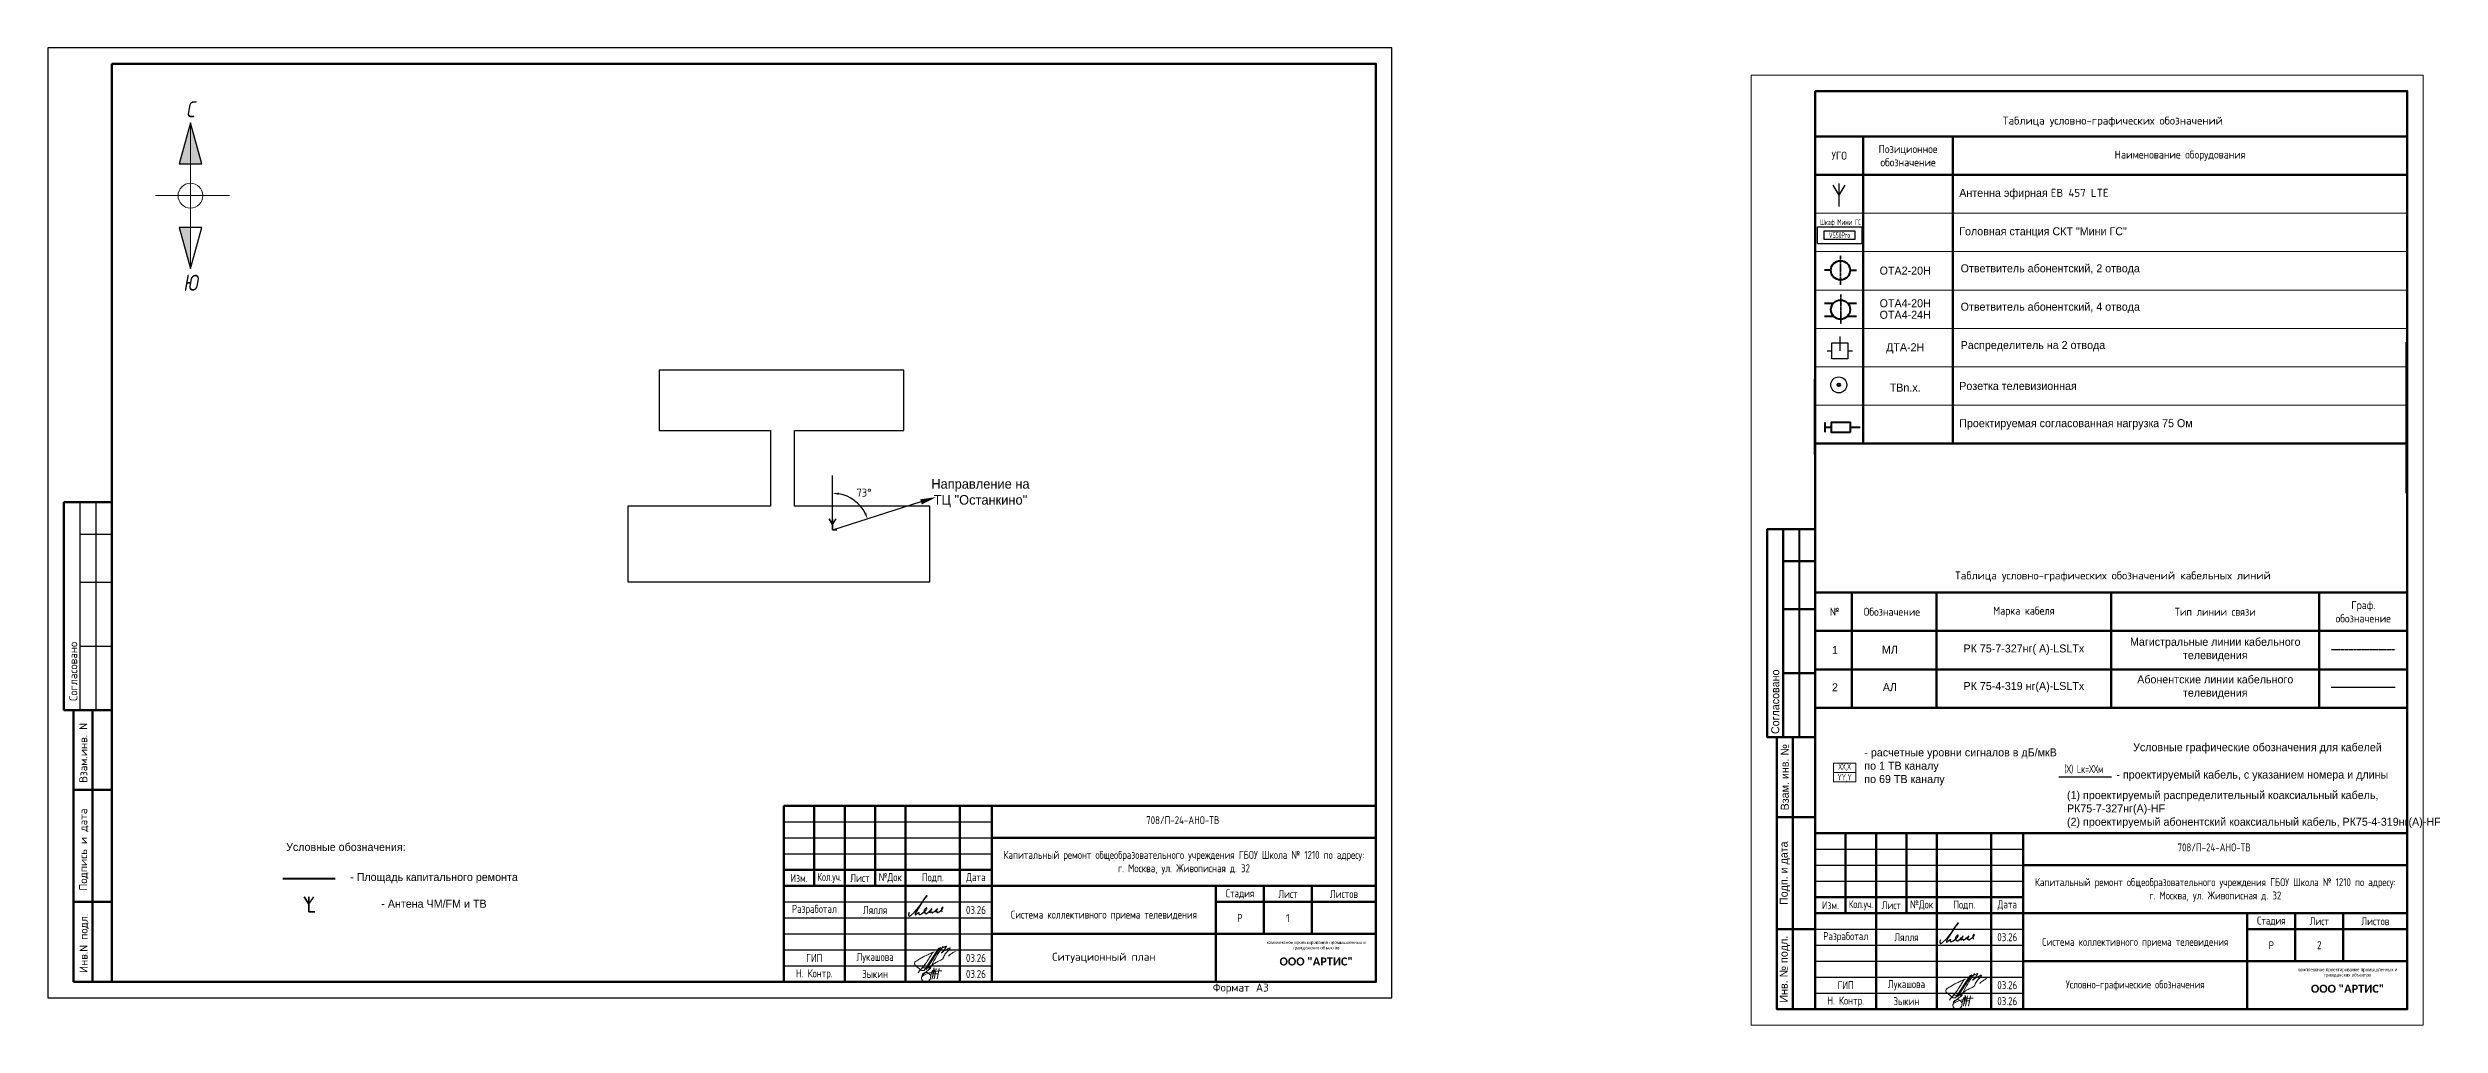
# Model space of a CAD drawing. Header units: millimetres. Extents: x -259793 to 503324, y -44556 to 93494.
# Drawn here: x -71536 to 3219, y 62257 to 92809 of the extents above; entities that cross this region are included whole.
import ezdxf
from ezdxf.enums import TextEntityAlignment as Align

# ---------------------------------------------------------------- set-up
doc = ezdxf.new("R2010")
doc.units = ezdxf.units.MM
doc.linetypes.add('HIDDEN', pattern=[0.375, 0.25, -0.125])
doc.linetypes.add('фантом2', pattern=[31.75, 15.875, -3.175, 3.175, -3.175, 3.175, -3.175])
for name, color, linetype, lineweight in [('05_Oboznachen', 7, 'Continuous', 9), ('__ФОРМАТ', 7, 'Continuous', 40), ('Text', 7, 'Continuous', 15), ('лс', 5, 'Continuous', 30), ('Оборудование', 8, 'Continuous', 18), ('Подписи', 7, 'Continuous', 13), ('Радио', 7, 'Continuous', 30), ('СС_Надписи', 140, 'Continuous', 9), ('СУ Часофикация', 205, 'Continuous', 30)]:
    doc.layers.add(name, color=color, linetype=linetype, lineweight=lineweight)
for name, color, linetype in [('0_ANNOT_Dimensions', 7, 'Continuous'), ('__НАДПИСИ', 7, 'Continuous'), ('RC-Таблицы', 7, 'Continuous'), ('TEXT1', 7, 'Continuous'), ('кабель коаксиал', 7, 'Continuous'), ('СОТ', 7, 'Continuous'), ('стена', 20, 'Continuous'), ('Штампы', 7, 'Continuous')]:
    doc.layers.add(name, color=color, linetype=linetype)
doc.layers.add('Границы листа', color=7, linetype='Continuous', lineweight=0, plot=False)
doc.layers.add('ОФ_подписи', color=5, linetype='Continuous', lineweight=13, true_color=0x0000ff)
doc.styles.add('GOST 2.304 type A', font='', dxfattribs={"height": 250})
doc.styles.add('ICOCPEUR', font='isocpeur.ttf', dxfattribs={"height": 250})
doc.styles.add('ISOCPEUR', font='isocpeur.ttf', dxfattribs={"width": 0.9, "height": 350})
doc.styles.add('Mipgost_5', font='', dxfattribs={"height": 250})
doc.styles.add('PDF ISOCPEUR', font='isocpeur.ttf')
doc.styles.add('RubezhCAD', font='', dxfattribs={"oblique": 10})
doc.styles.get("Standard").update_dxf_attribs({"font": ''})
doc.styles.add('TEXT', font='', dxfattribs={"width": 0.75})
doc.styles.add('XREF1$0$Standard', font='isocpeur.ttf')
doc.styles.add('ГОСТ 2.304', font='')
doc.styles.get('GOST 2.304 type A').set_extended_font_data('GOST 2.304 type A')
doc.styles.get('Mipgost_5').set_extended_font_data('Mipgost')
doc.styles.get('RubezhCAD').set_extended_font_data('GOST type A')
doc.styles.get('Standard').set_extended_font_data('GOST type B')
doc.styles.get('TEXT').set_extended_font_data('GOST type A')
doc.styles.get('ГОСТ 2.304').set_extended_font_data('GOST 2.304 type A')
doc.dimstyles.get("Standard").update_dxf_attribs({"dimtxt": 0.18, "dimasz": 0.18, "dimexe": 0.18, "dimexo": 0.0625, "dimgap": 0.09, "dimtad": 0, "dimtih": 1, "dimtoh": 1, "dimdec": 4, "dimzin": 0, "dimdsep": 46, "dimtxsty": 'Standard', "dimcen": 0.09, "dimadec": 0, "dimazin": 0, "dimtfac": 1, "dimtdec": 4, "dimtofl": 0, "dimtmove": 0, "dimatfit": 3, "dimfxl": 1, "dimtolj": 1, "dimtzin": 0, "dimarcsym": 0})

# ---------------------------------------------------------------- blocks, each defined once
blk = doc.blocks.new('*U1033')
at = {"lineweight": 50}
for p, q in [((5, 155), (20, 155)), ((5, 155), (5, 90)), ((5, 90), (20, 90)), ((8, 5), (8, 90)), ((14, 5), (14, 90)), ((8, 65), (20, 65)), ((8, 30), (20, 30)), ((8, 5), (20, 5))]:
    blk.add_line(p, q, dxfattribs=at)
for p, q in [((10, 155), (10, 90)), ((15, 155), (15, 90)), ((10, 145), (20, 145)), ((10, 130), (20, 130)), ((10, 110), (20, 110))]:
    blk.add_line(p, q)
blk.add_lwpolyline([(0, 0), (420, 0), (420, 297), (0, 297)], close=True)
blk.add_lwpolyline([(20, 292), (415, 292), (415, 5), (20, 5)], close=True, dxfattribs=at)
at = {"style": 'XREF1$0$Standard'}
for s, p in [('Согласовано', (7.95, 102.07)), ('Взам.инв. N', (11.07, 76.61)), ('Подпись и дата', (11.04, 46.36)), ('Инв.N подл.', (11.17, 17.07))]:
    blk.add_text(s, height=2.5, rotation=90, dxfattribs=at).set_placement(p, align=Align.MIDDLE_CENTER)
blk.add_text('Формат', height=2.5, dxfattribs=at).set_placement((364.02, 2))
blk.add_text('А3', height=2.5, dxfattribs=at).set_placement((381.51, 2), align=Align.RIGHT)
for tag, p in [('СОГЛАСОВАНО_ДАТА2', (14.37, 145.56)), ('СОГЛАСОВАНО_ДАТА3', (19.37, 145.56)), ('СОГЛАСОВАНО_ФАМИЛИЯ2', (14.37, 110.56)), ('СОГЛАСОВАНО_ФАМИЛИЯ3', (19.37, 110.56)), ('СОГЛАСОВАНО_ДОЛЖНОСТЬ2', (14.37, 90.56)), ('СОГЛАСОВАНО_ДОЛЖНОСТЬ3', (19.37, 90.56))]:
    blk.add_attdef(tag, p, '', height=2.5, rotation=90, dxfattribs=at)
for tag, p in [('ВЗАМ_ИНВ_НОМЕР', (19.37, 77.5)), ('ИНВ_N_ПОДЛ', (19.37, 17.5))]:
    blk.add_attdef(tag, text='', height=2.5, rotation=90, dxfattribs=at).set_placement(p, align=Align.CENTER)
blk.add_attdef('ИНВ_ДАТА', text='', height=2.5, rotation=90, dxfattribs=at).set_placement((19.37, 63.83), align=Align.RIGHT)
blk = doc.blocks.new('П_Зыкин')
at = {"layer": 'ОФ_подписи', "color": 5, "ltscale": 100, "transparency": 33554687}
for p, q in [((142, 249), (62, -174)), ((102, 37), (218, 37)), ((258, 249), (178, -174))]:
    blk.add_line(p, q, dxfattribs=at)
blk.add_lwpolyline([(-462, 273), (-74, 273), (-446, -30)], dxfattribs=at)
for centre, radius, start, end in [((-271, -94), 186, 314.23929, 159.93483), ((345, -1372), 1523, 88.87583, 117.8788), ((1109, -252), 1204, 158.75935, 174.23097), ((-1024, 224), 1068, 337.81444, 2.88593), ((-849, 72), 852, 342.83077, 7.48151), ((-9, 182), 4.48, 8.96906, 155.65511), ((-643, 22), 732, 344.4555, 20.46196), ((-318, -169), 151, 108.7568, 173.42509), ((-287, -115), 185, 191.53585, 322.35119)]:
    blk.add_arc(centre, radius, start, end, dxfattribs=at)
blk = doc.blocks.new('П_Лукашова')
at = {"layer": 'ОФ_подписи', "color": 5}
for p, q in [((221, 339), (-221, -339)), ((286, 371), (-156, -307)), ((283, 370), (218, 338))]:
    blk.add_line(p, q, dxfattribs=at)
for points in [[(-221, -339), (-276, -344), (-368, -289), (-446, -221), (-505, -166), (-522, -116), (-412, -16), (-295, 56), (-173, 120), (-49, 179), (33, 216), (87, 237), (52, 221), (11, 167), (-59, 51), (-126, -52), (-177, -132), (-256, -231), (-409, -409)], [(360, 20), (294, -18), (203, -65), (91, -124), (-73, -248)], [(366, 415), (236, 213), (85, -37), (-50, -300)], [(221, 301), (344, 360), (434, 401), (475, 416), (464, 395), (420, 336), (342, 232), (310, 203), (337, 221), (420, 283), (490, 322), (558, 352), (576, 358), (491, 240), (403, 113), (374, 49), (360, 20)], [(530, 102), (646, 199), (748, 254)]]:
    blk.add_spline(points, degree=3, dxfattribs=at)
blk = doc.blocks.new('штамп')
at = {"layer": '__ФОРМАТ', "linetype": 'Continuous', "lineweight": 50}
for p, q in [((531929, 45357), (531929, 50857)), ((531929, 50857), (550429, 50857)), ((532879, 48357), (532879, 50857)), ((533829, 45357), (533829, 50857)), ((534779, 48357), (534779, 50857)), ((535729, 45357), (535729, 50857)), ((537429, 45357), (537429, 50857)), ((538429, 45357), (538429, 50857)), ((550429, 45357), (550429, 50857)), ((538429, 49857), (550429, 49857)), ((531929, 48857), (538429, 48857)), ((531929, 48357), (550429, 48357)), ((545429, 45357), (545429, 48357)), ((545429, 47857), (550429, 47857)), ((546929, 46857), (546929, 48357)), ((548429, 46857), (548429, 48357)), ((538429, 46857), (550429, 46857)), ((531929, 45357), (550429, 45357))]:
    blk.add_line(p, q, dxfattribs=at)
at = {"layer": '__ФОРМАТ', "linetype": 'Continuous', "lineweight": -2}
for p, q in [((531929, 50357), (538429, 50357)), ((531929, 49857), (538429, 49857)), ((531929, 49357), (538429, 49357)), ((531929, 48857), (538429, 48857)), ((531929, 47857), (538429, 47857)), ((531929, 47357), (538429, 47357)), ((531929, 46857), (538429, 46857)), ((531929, 46357), (538429, 46357)), ((538429, 46857), (550429, 46857)), ((531929, 45857), (538429, 45857))]:
    blk.add_line(p, q, dxfattribs=at)
at = {"layer": 'Подписи', "color": 5, "lineweight": 25}
blk.add_lwpolyline([(535847, 47525), (535833, 47500), (535823, 47461), (535824, 47440), (535829, 47423), (535840, 47414), (535857, 47413), (535876, 47421), (535897, 47435), (535917, 47454), (536005, 47539), (536088, 47624), (536142, 47690), (536203, 47776), (536266, 47874), (536323, 47953), (536362, 48009), (536395, 48059), (536405, 48060), (536397, 48045), (536295, 47925), (536205, 47790), (536095, 47603), (536059, 47544), (536038, 47506), (536029, 47485), (536027, 47473), (536027, 47462), (536031, 47457), (536037, 47454), (536045, 47456), (536057, 47466), (536072, 47479), (536107, 47506), (536133, 47525), (536147, 47532), (536152, 47532), (536153, 47529), (536150, 47520), (536147, 47504), (536146, 47491), (536148, 47479), (536150, 47471), (536157, 47465), (536166, 47462), (536178, 47464), (536189, 47469), (536215, 47480), (536240, 47498), (536281, 47529), (536306, 47550), (536324, 47567), (536342, 47582), (536372, 47609), (536388, 47629), (536397, 47646), (536399, 47657), (536398, 47666), (536393, 47671), (536383, 47671), (536372, 47667), (536356, 47653), (536336, 47632), (536323, 47612), (536313, 47599), (536309, 47587), (536310, 47579), (536315, 47575), (536326, 47579), (536335, 47585), (536344, 47592), (536348, 47595), (536352, 47596), (536354, 47595), (536355, 47592), (536349, 47583), (536342, 47575), (536334, 47561), (536326, 47547), (536322, 47538), (536320, 47531), (536321, 47523), (536325, 47519), (536328, 47519), (536333, 47524), (536338, 47527), (536344, 47526), (536346, 47520), (536351, 47508), (536355, 47498), (536359, 47493), (536366, 47491), (536375, 47491), (536385, 47497), (536412, 47513), (536436, 47532), (536466, 47559), (536491, 47583), (536517, 47607), (536529, 47621), (536545, 47642), (536547, 47643), (536546, 47644), (536543, 47644), (536541, 47642), (536538, 47637), (536499, 47577), (536491, 47558), (536482, 47544), (536480, 47535), (536479, 47529), (536481, 47524), (536483, 47522), (536489, 47523), (536494, 47526), (536502, 47532), (536512, 47539), (536522, 47544), (536530, 47548), (536541, 47549), (536547, 47546), (536550, 47541), (536551, 47531), (536552, 47525), (536553, 47521), (536558, 47517), (536562, 47515), (536568, 47515), (536575, 47517), (536583, 47523), (536596, 47533), (536617, 47547), (536636, 47561), (536659, 47583), (536688, 47609), (536702, 47620), (536713, 47630), (536721, 47636), (536727, 47641), (536727, 47643), (536726, 47644), (536723, 47643), (536720, 47638), (536715, 47629), (536693, 47594), (536681, 47575), (536676, 47566), (536674, 47557), (536677, 47551), (536679, 47547), (536684, 47546), (536689, 47549), (536695, 47552), (536700, 47554), (536709, 47554), (536716, 47551), (536717, 47545), (536719, 47535), (536721, 47527), (536725, 47524), (536731, 47520), (536741, 47523), (536747, 47528), (536757, 47534), (536779, 47550), (536809, 47572), (536842, 47600), (536865, 47623), (536880, 47642), (536895, 47664), (536899, 47675), (536901, 47684), (536898, 47689), (536891, 47693), (536881, 47689), (536873, 47682), (536862, 47668), (536856, 47654), (536855, 47638), (536856, 47622), (536856, 47598), (536858, 47583), (536860, 47572), (536864, 47560), (536871, 47551)], dxfattribs=at)
at = {"layer": 'ОФ_подписи'}
for name, p, xscale, yscale, zscale in [('П_Лукашова', (536533, 46057), 1.010226427429054, 1.010226427429054, 1.010226427429054), ('П_Зыкин', (536581, 45585), 0.7621923841183493, 0.7621923841183493, 0.7621923841183493)]:
    blk.add_blockref(name, p, dxfattribs=dict(at, xscale=xscale, yscale=yscale, zscale=zscale))
at = {"transparency": 33554687, "attachment_point": 5, "style": 'ГОСТ 2.304'}
for s, insert, char_height, width in [('{\\fArial|b0|i0|c204|p34;комплексное проектирование промышленных и гражданских объектов}', (548563, 46495), 100, 3372.21), ('{\\fCorbel Light|b1|i0|c204|p34;ООО "АРТИС"}', (548563, 45995), 250, 4171.2)]:
    blk.add_mtext(s, dxfattribs=dict(at, insert=insert, char_height=char_height, width=width))
at = {"layer": '__НАДПИСИ', "lineweight": 9, "ltscale": 2, "style": 'ISOCPEUR', "flags": 1}
blk.add_attdef('NOTATION', (548864, 51134), '', height=250, dxfattribs=at)
at = {"layer": '__НАДПИСИ', "lineweight": 9, "ltscale": 2, "style": 'RubezhCAD', "oblique": 10}
blk.add_attdef('SHEET', text='', height=250, dxfattribs=at).set_placement((547679, 47357), align=Align.MIDDLE_CENTER)
at = {"layer": '__ФОРМАТ', "color": 7, "linetype": 'Continuous', "lineweight": 20, "char_height": 250, "attachment_point": 5, "style": 'GOST 2.304 type A'}
for s, insert, width in [('Капитальный ремонт общеобразовательного учреждения ГБОУ Школа № 1210 по адресу:      \\Pг. Москва, ул. Живописная д. 32', (544429, 49085), 12000), ('\\pi-7.5,l7.5,t7.5;{\\W0.9;\\C256;Кол.уч.}', (533354, 48607), 950), ('Система коллективного приема телевидения ', (541929, 47427), 7000)]:
    blk.add_mtext(s, dxfattribs=dict(at, insert=insert, width=width))
at = {"layer": '__ФОРМАТ', "color": 7, "linetype": 'Continuous', "lineweight": 20, "char_height": 250, "attachment_point": 5, "line_spacing_factor": 1.2, "style": 'GOST 2.304 type A'}
for s, insert, width in [('\\pi-7.5,l7.5,t7.5;{\\C256;Изм.}', (532404, 48607), 950), ('\\pi-7.5,l7.5,t7.5;{\\C256;Лист}', (534304, 48607), 950), ('\\pi-7.5,l7.5,t7.5;{\\C256;№Док}', (535254, 48607), 950), ('\\pi-7.5,l7.5,t7.5;{\\C256;Подп.}', (536584, 48607), 1710.72), ('\\pi-7.5,l7.5,t7.5;{\\C256;Дата}', (537929, 48607), 1000), ('\\pi-7.5,l7.5,t7.5;{\\C256;Стадия}', (546179, 48107), 1500), ('\\pi-7.5,l7.5,t7.5;{\\C256;Лист}', (547679, 48107), 1500), ('\\pi-7.5,l7.5,t7.5;{\\C256;Листов}', (549429, 48107), 2000), ('\\pi-7.5,l7.5,t7.5;{\\C256;Разработал}', (532879, 47607), 1900), ('{\\C256;Лялля}', (534779, 47607), 1900), ('{\\C256;03.26}', (537929, 47607), 1000), ('\\pi-750,l750,t750;{\\C256;Р}', (546179, 47357), 1500), ('{\\C256;Н. Контр. }', (532879, 45592), 1900), ('\\pi-7.5,l7.5,t7.5;{\\C256;ГИП}', (532879, 46107), 1900), ('{\\C256;Лукашова}', (534779, 46107), 1900), ('\\pi-750,l750,t750;{\\C256;Зыкин}', (534779, 45607), 1900), ('{\\C256;03.26}', (537929, 46107), 1000), ('{\\C256;03.26}', (537929, 45607), 1000)]:
    blk.add_mtext(s, dxfattribs=dict(at, insert=insert, width=width))
at = {"layer": 'стена', "color": 18, "true_color": 0x000000, "insert": (543249, 50539), "char_height": 250, "width": 3851.47, "attachment_point": 1, "style": 'GOST 2.304 type A'}
blk.add_mtext('708/П-24-АНО-ТВ', dxfattribs=at)
blk = doc.blocks.new('*U1032')
for p, q in [((5, 155), (5, 90)), ((15, 155), (15, 90))]:
    blk.add_line(p, q)
at = {"lineweight": -2}
for p, q in [((10, 155), (10, 90)), ((10, 145), (20, 145)), ((10, 130), (20, 130)), ((10, 110), (20, 110)), ((13, 90), (13, 5)), ((8, 65), (20, 65)), ((8, 30), (20, 30))]:
    blk.add_line(p, q, dxfattribs=at)
blk.add_lwpolyline([(20, 5), (205, 5), (205, 292), (20, 292)], close=True, dxfattribs=at)
for points in [[(20, 155), (5, 155), (5, 90), (8, 90)], [(20, 5), (8, 5), (8, 90), (20, 90)]]:
    blk.add_lwpolyline(points, dxfattribs=at)
at = {"layer": 'Границы листа'}
blk.add_lwpolyline([(210, 0), (0, 0), (0, 297), (210, 297)], close=True, dxfattribs=at)
at = {"lineweight": 30, "style": 'Mipgost_5'}
blk.add_text('Согласовано', height=2.5, rotation=90, dxfattribs=at).set_placement((7.5, 91), align=Align.MIDDLE_LEFT)
for s, p in [('Взам. инв. №', (10.5, 77.5)), ('Подп. и дата', (10.5, 47.5)), ('Инв. № подл.', (10.5, 17.5))]:
    blk.add_text(s, height=2.5, rotation=90, dxfattribs=at).set_placement(p, align=Align.MIDDLE)
at = {"lineweight": 13, "oblique": 10, "flags": 8}
blk.add_attdef('ФОРМАТ', (170.94, 1.12), '', height=3, dxfattribs=at)
blk = doc.blocks.new('РозеткаТВ')
at = {"layer": 'Text', "color": 3, "lineweight": 30}
blk.add_circle((-4, 3), 250, dxfattribs=at)
at = {"layer": 'Text', "color": 3, "lineweight": 40}
blk.add_circle((-4, 3), 45.8, dxfattribs=at)
blk = doc.blocks.new('*D1180')
at = {"layer": '0_ANNOT_Dimensions', "color": 0, "lineweight": -2, "transparency": 16777216}
blk.add_arc((-47017, 77736), 1149, 27.28801, 80.01595, dxfattribs=at)
at = {"layer": '0_ANNOT_Dimensions', "color": 0, "transparency": 16777216}
for points in [[(-46821, 78834), (-46815, 78901), (-47017, 78885)], [(-45965, 78275), (-46026, 78250), (-45920, 78078)]]:
    blk.add_solid(points, dxfattribs=at)
at = {"layer": 'Defpoints', "color": 0, "transparency": 16777216}
for p in [(-30140, 82994), (-47017, 79438), (-46545, 78784), (-47017, 77736), (-51246, 76418)]:
    blk.add_point(p, dxfattribs=at)
at = {"layer": '0_ANNOT_Dimensions', "color": 0, "lineweight": 20, "transparency": 16777216, "insert": (-46034, 78905), "char_height": 250, "attachment_point": 5}
blk.add_mtext('\\A1;73°', dxfattribs=at)

msp = doc.modelspace()

# ---------------------------------------------------------------- hatches: boundary and pattern name
at = {"layer": 'лс', "ltscale": 100}
h = msp.add_hatch(color=256, dxfattribs=at)
h.dxf.hatch_style = 1
h.paths.add_polyline_path([(-67078.97497, 90462.17743), (-67078.97497, 89185.44748), (-66722.87928, 89185.44748)])
h.paths.add_polyline_path([(-67435.07065, 89185.44748), (-67078.97497, 89185.44748), (-67078.97497, 90462.17743)])
h = msp.add_hatch(color=1, dxfattribs=at)
h.dxf.hatch_style = 1
h.paths.add_polyline_path([(-67078.97497, 87191.86055), (-67435.07065, 87191.86055), (-67078.97497, 85915.13059)])

# ---------------------------------------------------------------- linework, layer by layer
at = {"lineweight": 30}
for p, q in [((-15559.19311, 88197.89873), (-15743.17728, 88516.56867)), ((-15559.19311, 88197.89873), (-15559.19311, 88565.86708)), ((-15559.19311, 88197.89873), (-15375.20894, 88516.56867)), ((-15559.19311, 87849.5647), (-15559.19311, 88197.89873)), ((-8695.0295, 70024.02356), (-7054.86581, 70024.02356))]:
    msp.add_line(p, q, dxfattribs=at)
at = {"color": 6, "linetype": 'фантом2', "lineweight": 35, "ltscale": 0.2}
for p, q in [((-15513.90182, 85404.03353), (-15513.90182, 86321.99229)), ((-15511.24002, 84176.06484), (-15511.24002, 85094.0236))]:
    msp.add_line(p, q, dxfattribs=at)
for p, q in [((-47019.99627, 77740.25666), (-47019.99627, 79442.47787)), ((-44251.95405, 78613.79767), (-47021.45583, 77734.43689))]:
    msp.add_line(p, q)
at = {"linetype": 'HIDDEN', "ltscale": 5}
msp.add_lwpolyline([(-16240.00372, 87217.11812), (-14856.03596, 87217.11812), (-14856.03596, 86681.69835), (-16240.00372, 86681.69835)], close=True, dxfattribs=at)
msp.add_solid([(-44277.17298, 78693.22342), (-44226.73511, 78534.37192), (-43775.39955, 78765.11129)])
at = {"layer": 'RC-Таблицы', "linetype": 'Continuous', "lineweight": 50}
for p, q in [((-16308.12895, 90063.6445), (-16308.12895, 79263.6445)), ((-16315.13223, 84812.7818), (-16325.58905, 80092.47999)), ((2169.86073, 83612.7818), (2169.79719, 78892.47999))]:
    msp.add_line(p, q, dxfattribs=at)
at = {"layer": 'RC-Таблицы', "linetype": 'Continuous', "lineweight": 50, "transparency": 33554687}
for p, q in [((-16308.12895, 90037.77771), (-16308.12895, 82837.77771)), ((-16308.12895, 90037.77771), (2191.87105, 90037.77771)), ((-14808.12895, 90037.77771), (-14808.12895, 80437.77771)), ((-12008.12895, 90037.77771), (-12008.12895, 80437.77771)), ((2191.87105, 90037.77771), (2191.87105, 84037.77771)), ((-16308.12895, 88837.77771), (2191.87105, 88837.77771)), ((-16308.12895, 80437.77771), (2191.87105, 80437.77771)), ((-16308.12895, 80437.77771), (2191.87105, 80437.77771)), ((-16308.12895, 78027.16489), (-16308.12895, 74427.16489)), ((2191.87105, 78027.16489), (2191.87105, 74427.16489)), ((-16308.12895, 75780.39632), (2191.87105, 75780.39632)), ((-15166.91565, 75780.39632), (-15166.91565, 72180.39632)), ((-12521.35171, 75780.39632), (-12521.35171, 72180.39632)), ((-7058.12895, 75780.39632), (-7058.12895, 72180.39632)), ((-558.12895, 75780.39632), (-558.12895, 72180.39632)), ((-16308.12895, 74580.39632), (2191.87105, 74580.39632)), ((-16308.12895, 73380.39632), (2191.87105, 73380.39632)), ((-16308.12895, 72180.39632), (2191.87105, 72180.39632)), ((-16308.12895, 68257.26615), (2191.87105, 68257.26615))]:
    msp.add_line(p, q, dxfattribs=at)
at = {"layer": 'RC-Таблицы', "linetype": 'Continuous', "lineweight": 20, "transparency": 33554687}
for p, q in [((-16308.12895, 87637.77771), (2191.87105, 87637.77771)), ((-16308.12895, 86437.77771), (2191.87105, 86437.77771)), ((-16308.12895, 85237.77771), (2191.87105, 85237.77771)), ((-16308.12895, 84037.77771), (2191.87105, 84037.77771)), ((-16308.12895, 82837.77771), (2191.87105, 82837.77771)), ((-16308.12895, 81637.77771), (2191.87105, 81637.77771)), ((-16308.12895, 81637.77771), (2191.87105, 81637.77771)), ((-16308.12895, 73380.39632), (2191.87105, 73380.39632)), ((-16308.12895, 73380.39632), (2191.87105, 73380.39632)), ((-16308.12895, 72180.39632), (2191.87105, 72180.39632)), ((-16308.12895, 68257.26615), (2191.87105, 68257.26615))]:
    msp.add_line(p, q, dxfattribs=at)
at = {"layer": 'RC-Таблицы', "linetype": 'Continuous', "lineweight": 50}
msp.add_lwpolyline([(2191.87105, 90063.6445), (2191.87105, 79263.6445)], dxfattribs=at)
at = {"layer": 'Text', "lineweight": 30, "ltscale": 0.5}
for p, q in [((-15542.92152, 83784.70887), (-15542.92152, 83334.70887)), ((-15940.08155, 83334.70887), (-15792.92152, 83334.70887)), ((-15292.92152, 83334.70887), (-15145.76149, 83334.70887))]:
    msp.add_line(p, q, dxfattribs=at)
at = {"layer": 'Text', "lineweight": 30}
msp.add_lwpolyline([(-15292.92152, 83084.70887), (-15792.92152, 83084.70887), (-15792.92152, 83584.70887), (-15292.92152, 83584.70887)], close=True, dxfattribs=at)
at = {"layer": 'Text'}
for points in [[(-15038.78375, 70444.51828), (-15038.78375, 70152.21071), (-15740.32191, 70152.21071), (-15740.32191, 70444.51828)], [(-15038.78375, 70152.21071), (-15038.78375, 69859.90315), (-15740.32191, 69859.90315), (-15740.32191, 70152.21071)]]:
    msp.add_lwpolyline(points, close=True, dxfattribs=at)
at = {"layer": 'кабель коаксиал', "lineweight": 40, "ltscale": 2}
for p, q in [((-15821.54683, 85854.9134), (-16021.62935, 85854.9134)), ((-15221.71582, 85854.74691), (-15021.63333, 85854.63584)), ((-16017.57661, 84825.11745), (-15741.18341, 84825.11745)), ((-15293.96981, 84825.11745), (-15017.57661, 84825.11745)), ((-16017.57661, 84425.11745), (-15741.18341, 84425.11745)), ((-15293.96981, 84425.11745), (-15017.57661, 84425.11745))]:
    msp.add_line(p, q, dxfattribs=at)
at = {"layer": 'лс', "color": 5, "ltscale": 100}
msp.add_lwpolyline([(-67078.97497, 90462.17743), (-67435.07065, 89185.44748), (-66722.87928, 89185.44748), (-67078.97497, 90462.17743)], dxfattribs=at)
at = {"layer": 'лс', "color": 0, "lineweight": 13, "ltscale": 100}
for points in [[(-67078.97497, 90462.17743), (-67078.97497, 88188.65401)], [(-68173.96919, 88188.65401), (-65864.29303, 88188.65401)], [(-67078.97497, 88188.65401), (-67078.97497, 85915.13059)]]:
    msp.add_lwpolyline(points, dxfattribs=at)
at = {"layer": 'лс', "color": 1, "ltscale": 100}
for points in [[(-67078.97497, 85915.13059), (-66722.87928, 87191.86055), (-67435.07065, 87191.86055), (-67078.97497, 85915.13059)], [(-47019.99627, 77740.25666), (-47019.99627, 78080.13249), (-47019.99627, 77740.25666), (-46878.27019, 77740.25666), (-47019.99627, 77740.25666), (-47019.99627, 77910.19458), (-47122.55183, 78080.13249), (-47019.99627, 77910.19458), (-46903.90908, 78080.13249)], [(-63384.94039, 65800.65019), (-63384.94039, 66272.69996), (-63384.94039, 65800.65019), (-63188.0986, 65800.65019), (-63384.94039, 65800.65019), (-63384.94039, 66036.67507), (-63527.37866, 66272.69996), (-63384.94039, 66036.67507), (-63223.70817, 66272.69996)]]:
    msp.add_lwpolyline(points, dxfattribs=at)
at = {"layer": 'лс', "color": 1}
msp.add_lwpolyline([(-53415.88081, 76112.5956), (-43975.69092, 76112.5956), (-43975.69092, 78478.75644), (-48203.11518, 78478.75644), (-48203.11518, 80844.9164), (-44786.21117, 80844.9164), (-44786.21117, 82734.66911), (-52430.54135, 82734.66911), (-52430.54135, 80844.9164), (-48950.06723, 80844.9164), (-48950.06723, 78478.75644), (-53415.88081, 78478.75644)], close=True, dxfattribs=at)
at = {"layer": 'лс', "color": 1, "lineweight": 40, "ltscale": 100}
msp.add_lwpolyline([(-62558.00708, 66832.02404), (-64196.04722, 66832.02404)], dxfattribs=at)
at = {"layer": 'лс', "color": 0, "lineweight": 13, "ltscale": 100}
msp.add_circle((-67078.97497, 88188.65401), 387.93215, dxfattribs=at)
at = {"layer": 'Оборудование', "color": 6, "lineweight": 40, "ltscale": 2}
for p, q in [((-16007.23769, 81092.46507), (-16007.23769, 80792.46507)), ((-15819.57544, 80942.46507), (-16007.23769, 80942.46507)), ((-14907.64239, 80942.46507), (-15207.23769, 80942.46507))]:
    msp.add_line(p, q, dxfattribs=at)
msp.add_lwpolyline([(-15207.23769, 80792.46507), (-15207.23769, 81092.46507), (-15807.23769, 81092.46507), (-15807.23769, 80792.46507)], close=True, dxfattribs=at)
at = {"layer": 'Оборудование', "color": 0, "lineweight": 40, "ltscale": 2}
for centre in [(-15521.71123, 85853.08815), (-15517.57661, 84625.11745)]:
    msp.add_circle(centre, 300, dxfattribs=at)
at = {"layer": 'Радио'}
msp.add_lwpolyline([(-16038.01984, 86828.09547), (-15058.01984, 86828.09547), (-15058.01984, 87077.11812), (-16038.01984, 87077.11812)], close=True, dxfattribs=at)
at = {"layer": 'СУ Часофикация', "color": 6, "linetype": 'фантом2', "ltscale": 0.2}
msp.add_line((-183.12895, 73995.80043), (1816.87105, 73995.80043), dxfattribs=at)
at = {"layer": 'СУ Часофикация', "color": 104, "ltscale": 100}
msp.add_line((-183.12895, 72821.96535), (1816.87105, 72821.96535), dxfattribs=at)

# ---------------------------------------------------------------- block references
at = {"layer": '__ФОРМАТ', "lineweight": 60, "xscale": 99.9999999999996, "yscale": 99.9999999999996, "zscale": 99.9999999999996}
msp.add_blockref('*U1032', (-18308.12895, 62257.26615), dxfattribs=at)
at = {"layer": 'лс', "color": 104}
msp.add_blockref('РозеткаТВ', (-15568.11296, 82270.43122), dxfattribs=at)
at = {"layer": 'СОТ'}
for p in [(-580464.74012, 18251.73622), (-548236.75275, 17400.22949)]:
    msp.add_blockref('штамп', p, dxfattribs=at)
at = {"layer": 'Штампы', "color": 7, "transparency": 33554687, "xscale": 100, "yscale": 100, "zscale": 100}
msp.add_blockref('*U1033', (-71536.11631, 63108.77288), dxfattribs=at)

# ---------------------------------------------------------------- texts
at = {"color": 0, "linetype": 'Continuous', "transparency": 33554687, "insert": (-32786.11631, 65608.77288), "char_height": 250, "width": 1500, "attachment_point": 5, "style": 'PDF ISOCPEUR'}
msp.add_mtext('1', dxfattribs=at)
at = {"layer": '05_Oboznachen', "attachment_point": 5}
for s, insert, char_height, width, style in [('{\\C5;С}', (-67078.97497, 90888.86794), 500, 5505.3285509, 'RubezhCAD'), ('{\\C1;Ю}', (-67078.97497, 85465.05678), 500, 5505.3285509, 'RubezhCAD'), ('{\\C0;Направление на\\PТЦ "Останкино"}', (-42394.82103, 78885.21716), 300, 35224.1784793, 'Mipgost_5'), ('{\\C0;Условные обозначения:}', (-62223.2852, 67825.25415), 250, 5505.3285509, 'Mipgost_5'), ('{\\C0;- Площадь капитального ремонта\\P \\P- Антена ЧМ/FМ и ТВ      }', (-59470.62093, 66469.20439), 250, 5505.3285509, 'Mipgost_5')]:
    msp.add_mtext(s, dxfattribs=dict(at, insert=insert, char_height=char_height, width=width, style=style))
at = {"layer": 'RC-Таблицы', "linetype": 'Continuous', "lineweight": 40, "ltscale": 15, "transparency": 33554687, "insert": (-7008.12895, 90499.76039), "char_height": 250, "width": 15000, "attachment_point": 5, "style": 'ICOCPEUR'}
msp.add_mtext('Таблица условно-графических обозначений', dxfattribs=at)
at = {"layer": 'RC-Таблицы', "linetype": 'Continuous', "lineweight": 40, "transparency": 33554687, "char_height": 250}
for s, insert, width, attachment_point, style in [('Позиционное обозначение', (-13408.12895, 89437.77771), 2400, 5, 'ISOCPEUR'), ('УГО', (-15558.12895, 89437.77771), 1100, 5, 'ISOCPEUR'), ('Наименование оборудования', (-4908.12895, 89437.77771), 13800, 5, 'ISOCPEUR'), ('Антенна эфирная {\\fISOCPEUR|b0|i0|c204|p34;EB 457 LTE}', (-11808.12895, 88237.77771), 13800, 4, 'Mipgost_5'), ('Головная станция СКТ "Мини ГС"', (-11808.12895, 87037.77771), 13800, 4, 'Mipgost_5'), ('Ответвитель абонентский, 2 отвода', (-11765.18164, 85880.42828), 13800, 4, 'Mipgost_5'), ('Ответвитель абонентский, 4 отвода', (-11765.18164, 84680.42828), 13800, 4, 'Mipgost_5'), ('Распределитель на 2 отвода', (-11765.18164, 83480.42828), 13800, 4, 'Mipgost_5'), ('Розетка телевизионная', (-11808.12895, 82237.77771), 13800, 4, 'Mipgost_5'), ('Проектируемая согласованная нагрузка 75 Ом', (-11808.12895, 81037.8681), 13800, 4, 'Mipgost_5'), ('Граф. обозначение', (816.87105, 75180.39632), 2350, 5, 'ISOCPEUR'), ('№', (-15701.77039, 75180.39632), 2350, 5, 'ISOCPEUR'), ('Обозначение', (-13914.22883, 75180.39632), 2350, 5, 'ISOCPEUR'), ('Марка кабеля', (-9789.74384, 75180.39632), 6100, 5, 'ISOCPEUR'), ('Тип линии связи', (-3808.12895, 75180.39632), 6100, 5, 'ISOCPEUR'), ('1', (-15691.02082, 73980.39632), 2800, 5, 'Mipgost_5'), ('МЛ', (-13974.98074, 73995.80043), 2800, 5, 'Mipgost_5'), ('{\\C0;РК 75-7-327нг( А)-LSLTx}', (-9789.74384, 73995.80043), 6100, 5, 'Mipgost_5'), ('Магистральные линии кабельного телевидения', (-3808.12895, 73995.80043), 6100, 5, 'Mipgost_5'), ('2', (-15691.02082, 72819.57418), 2800, 5, 'Mipgost_5'), ('АЛ', (-13974.98074, 72821.96535), 2800, 5, 'Mipgost_5'), ('{\\C0;РК 75-4-319 нг(А)-LSLTx}', (-9789.74384, 72821.96535), 6100, 5, 'Mipgost_5'), ('Абонентские линии кабельного телевидения', (-3808.12895, 72821.96535), 6100, 5, 'Mipgost_5')]:
    msp.add_mtext(s, dxfattribs=dict(at, insert=insert, width=width, attachment_point=attachment_point, style=style))
at = {"layer": 'RC-Таблицы', "linetype": 'Continuous', "lineweight": 40, "ltscale": 15, "transparency": 33554687, "insert": (-7008.12895, 76280.39632), "char_height": 250, "attachment_point": 5, "style": 'ICOCPEUR'}
msp.add_mtext_dynamic_manual_height_columns('Таблица условно-графических обозначений кабельных линий', width=18500, gutter_width=1250, heights=[0], dxfattribs=at)
at = {"layer": 'Text', "style": 'Mipgost_5'}
msp.add_text('- проектируемый кабель, с указанием номера и длины', height=250, dxfattribs=at).set_placement((-6897.56417, 70090.31633), align=Align.MIDDLE_LEFT)
at = {"layer": 'Text', "ltscale": 3, "attachment_point": 5, "line_spacing_factor": 0.8, "style": 'TEXT'}
for s, insert, char_height, width in [('Шкаф Мини ГС', (-15515.96272, 87334.96309), 182, 2223.824752), ('VS50Pro', (-15548.01984, 86952.6068), 175, 1710.6344246)]:
    msp.add_mtext(s, dxfattribs=dict(at, insert=insert, char_height=char_height, width=width))
at = {"layer": 'Text'}
for s, insert, char_height, width, attachment_point, style in [('Условные графические обозначения для кабелей', (-2489.92423, 70908.98055), 250, 10360.5099861, 5, 'Mipgost_5'), ('ХХ,Х\\PYY,Y\\P', (-15389.55283, 70152.21071), 200, 701.538156, 5, 'TEXT'), ('(1) проектируемый распределительный коаксиальный кабель, РК75-7-327нг(А)-HF\\P(2) проектируемый абонентский коаксиальный кабель, РК75-4-319нг(А)-HF', (-8441.64715, 69574.69201), 250, 11527.8433787, 1, 'Mipgost_5')]:
    msp.add_mtext(s, dxfattribs=dict(at, insert=insert, char_height=char_height, width=width, attachment_point=attachment_point, style=style))
at = {"layer": 'Text', "linetype": 'Continuous', "insert": (-14774.63363, 70330.15503), "char_height": 250, "width": 10012.5464157, "attachment_point": 4, "style": 'Mipgost_5'}
msp.add_mtext('- расчетные уровни сигналов в дБ/мкВ\\Pпо 1 ТВ каналу\\Pпо 69 ТВ каналу', dxfattribs=at)
at = {"layer": 'Text', "ltscale": 3, "insert": (-7915.81, 70253.76354), "char_height": 250, "width": 3018.1977079, "attachment_point": 5, "style": 'TEXT'}
msp.add_mtext('(Х) Lк=ХХм', dxfattribs=at)
at = {"layer": 'TEXT1', "transparency": 33554687, "insert": (-38536.11631, 64360.48122), "char_height": 250, "width": 7000, "attachment_point": 5, "style": 'ICOCPEUR'}
msp.add_mtext('\\A1;{\\C0;Ситуационный план }', dxfattribs=at)
at = {"layer": 'СОТ', "char_height": 250, "attachment_point": 5, "style": 'GOST 2.304 type A'}
for s, insert, width in [('2', (-558.12895, 64757.26615), 1500), ('Условно-графические обозначения', (-6308.12895, 63495.57808), 7000)]:
    msp.add_mtext(s, dxfattribs=dict(at, insert=insert, width=width))
at = {"layer": 'СС_Надписи', "color": 0, "char_height": 250, "width": 2214.1928619, "attachment_point": 5, "style": 'Mipgost_5'}
for s, insert in [('ОТА2-20Н', (-13497.17394, 85842.51566)), ('ОТА4-20Н', (-13497.17394, 84822.60704)), ('ОТА4-24Н', (-13497.17394, 84462.42427)), ('ДТА-2Н', (-13497.17394, 83413.95867)), ('ТВn.x.', (-13497.17394, 82187.36097))]:
    msp.add_mtext(s, dxfattribs=dict(at, insert=insert))

# ---------------------------------------------------------------- dimensions: what is measured, and where the dimension line sits
at = {"layer": '0_ANNOT_Dimensions', "lineweight": 20}
dim = msp.add_angular_dim_2l(base=(-46545.23905, 78783.82536), line1=((-51245.78912, 76418.41103), (-30140.43435, 82993.59443)), line2=((-47016.90798, 77735.88091), (-47016.90798, 79438.10212)), dimstyle='Standard', override={"dimtxt": 250, "dimasz": 200, "dimgap": 100, "dimtad": 2}, dxfattribs=at)
dim.commit()
dim.dimension.update_dxf_attribs({"geometry": '*D1180', "text_midpoint": (-46277.45399, 78615.57799), "dimtype": 162})

doc.saveas('drawing.dxf')
